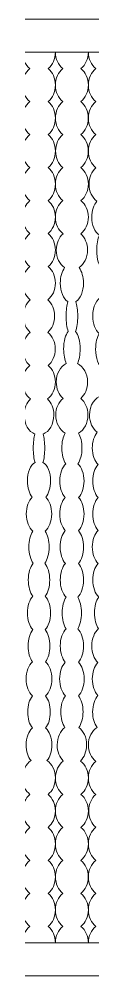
# Model space of a CAD drawing. Header units: inches. Extents: x 0 to 300, y 0 to 290.
# Drawn here: x 37.6 to 56.4, y 0 to 290 of the extents above; entities that cross this region are included whole.
import ezdxf

# ---------------------------------------------------------------- set-up
doc = ezdxf.new("R2010")
doc.units = ezdxf.units.IN
doc.header["$MEASUREMENT"] = 0
doc.layers.add('Layer 1', color=7, linetype='Continuous')

# ---------------------------------------------------------------- blocks, each defined once
blk = doc.blocks.new('block 3')
at = {"layer": 'Layer 1', "lineweight": 0}
blk.add_lwpolyline([(0, 290), (300, 290), (300, 0), (0, 0), (0, 290)], dxfattribs=at)
for points in [[(27.23517036437988, 275), (25.88792037963867, 273.9250793457031), (25, 272.0869693756104), (25, 270), (25, 267.9130306243896), (25.88792037963867, 266.0749206542969), (27.23517036437988, 265), (25.88792037963867, 263.9250793457031), (25, 262.0869693756104), (25, 260), (25, 257.913028717041), (25.88792037963867, 256.0749206542969), (27.23517036437988, 255), (25.88792037963867, 253.9250793457031), (25, 252.086971282959), (25, 250), (25, 247.913028717041), (25.88792037963867, 246.0749206542969), (27.23517036437988, 245), (25.88792037963867, 243.9250793457031), (25, 242.086971282959), (25, 240), (25, 237.913028717041), (25.88792037963867, 236.0749206542969), (27.23517036437988, 235), (25.88792037963867, 233.9250793457031), (25, 232.086971282959), (25, 230), (25, 227.913028717041), (25.88792037963867, 226.0749206542969), (27.23517036437988, 225), (25.88792037963867, 223.9250793457031), (25, 222.0869674682617), (25, 220), (25, 217.9130325317383), (25.88792037963867, 216.0749206542969), (27.23517036437988, 215), (25.88792037963867, 213.9250793457031), (25, 212.0869674682617), (25, 210), (25, 207.9130325317383), (25.88792037963867, 206.0749206542969), (27.23517036437988, 205), (25.88792037963867, 203.9250793457031), (25, 202.0869674682617), (25, 200), (25, 197.9130325317383), (25.88792037963867, 196.0749206542969), (27.23517036437988, 195), (25.88792037963867, 193.9250793457031), (25, 192.0869674682617), (25, 190), (25, 187.9130325317383), (25.88792037963867, 186.0749206542969), (27.23517036437988, 185), (25.88792037963867, 183.9250793457031), (25, 182.0869674682617), (25, 180), (25, 177.8253936767578), (25.96406936645508, 175.9209823608398), (27.40729904174805, 174.86865234375), (26.29115867614746, 173.7790145874023), (25.56469917297363, 172.0042724609375), (25.56469917297363, 170), (25.56469917297363, 167.029296875), (27.16062927246094, 164.5628509521484), (29.25590896606445, 164.0840682983398), (29.08737945556641, 163.0130386352539), (28.98429870605469, 161.5776214599609), (28.98429870605469, 160), (28.98429870605469, 158.3944549560547), (29.09104919433594, 156.9361877441406), (29.26491928100586, 155.8594055175781), (27.74051856994629, 155.2665405273438), (26.59998893737793, 152.8683166503906), (26.59998893737793, 150), (26.59998893737793, 147.9745330810547), (27.16870880126953, 146.1834869384766), (28.03972816467285, 145.0970153808594), (26.98695755004883, 144.0379180908203), (26.28626823425293, 142.1511688232422), (26.28626823425293, 140), (26.28626823425293, 137.8522338867188), (26.9847583770752, 135.9680328369141), (28.03474807739258, 134.9080047607422), (27.15742874145508, 133.8220520019531), (26.58430862426758, 132.0285797119141), (26.58430862426758, 130), (26.58430862426758, 127.9507904052734), (27.16912841796875, 126.1415252685547), (28.06158828735352, 125.0590972900391), (27.06006813049316, 123.9932708740234), (26.39606857299805, 122.125732421875), (26.39606857299805, 120), (26.39606857299805, 117.9630126953125), (27.00577926635742, 116.1631317138672), (27.93792915344238, 115.0785522460938), (26.85126876831055, 114.0160980224609), (26.12939834594727, 112.1387176513672), (26.12939834594727, 110), (26.12939834594727, 107.8417358398438), (26.8645191192627, 105.9496307373047), (27.96779823303223, 104.8925323486328), (27.07352828979492, 103.8050537109375), (26.49018859863281, 102.0189819335938), (26.49018859863281, 100), (26.49018859863281, 97.9066162109375), (27.11731910705566, 96.06361389160156), (28.06792831420898, 94.99009704589844), (27.135498046875, 93.91380310058594), (26.52155876159668, 92.08058166503906), (26.52155876159668, 90), (26.52155876159668, 87.54324340820312), (27.37757873535156, 85.43135070800781), (28.60318946838379, 84.50335693359375), (28.16358947753906, 83.40385437011719), (27.88625907897949, 81.79386901855469), (27.88625907897949, 80), (27.88625907897949, 78.19590759277344), (28.1667594909668, 76.57778930664062), (28.61071968078613, 75.47789001464844), (27.42555999755859, 74.54042053222656), (26.59997940063477, 72.44033813476562), (26.59997940063477, 70), (26.59997940063477, 68.15260314941406), (27.07309913635254, 66.50021362304688), (27.81719017028809, 65.39956665039062), (26.14949989318848, 64.42695617675781), (24.99998092651367, 62.37457275390625), (24.99998092651367, 60), (24.99998092651367, 57.91302490234375), (25.88790130615234, 56.07492065429688), (27.23515129089355, 55), (25.88790130615234, 53.92507934570312), (24.99998092651367, 52.08697509765625), (24.99998092651367, 50), (24.99998092651367, 47.91302490234375), (25.88790130615234, 46.07492065429688), (27.23515129089355, 45), (25.88790130615234, 43.92507934570312), (24.99998092651367, 42.08697509765625), (24.99998092651367, 40), (24.99998092651367, 37.91302490234375), (25.88790130615234, 36.07492065429688), (27.23515129089355, 35), (25.88790130615234, 33.92507934570312), (24.99998092651367, 32.08697509765625), (24.99998092651367, 30), (24.99998092651367, 27.91302490234375), (25.88790130615234, 26.07492065429688), (27.23515129089355, 25), (25.88790130615234, 23.92507934570312), (24.99998092651367, 22.08697509765625), (24.99998092651367, 20), (24.99998092651367, 17.91302490234375), (25.88790130615234, 16.07492065429688), (27.23515129089355, 15), (25.88790130615234, 13.92507934570312), (24.99998092651367, 12.08697509765625), (24.99998092651367, 10), (24.99998092651367, 10), (34.99998092651367, 10), (34.99998092651367, 10), (34.99998092651367, 12.08697509765625), (34.112060546875, 13.92507934570312), (32.76481246948242, 15), (34.112060546875, 16.07492065429688), (34.99998092651367, 17.91302490234375), (34.99998092651367, 20), (34.99998092651367, 22.08697509765625), (34.112060546875, 23.92507934570312), (32.76481246948242, 25), (34.112060546875, 26.07492065429688), (34.99998092651367, 27.91302490234375), (34.99998092651367, 30), (34.99998092651367, 32.08697509765625), (34.112060546875, 33.92507934570312), (32.76481246948242, 35), (34.112060546875, 36.07492065429688), (34.99998092651367, 37.91302490234375), (34.99998092651367, 40), (34.99998092651367, 42.08697509765625), (34.112060546875, 43.92507934570312), (32.76481246948242, 45), (34.112060546875, 46.07492065429688), (34.99998092651367, 47.91302490234375), (34.99998092651367, 50), (34.99998092651367, 52.08697509765625), (34.112060546875, 53.92507934570312), (32.76481246948242, 55), (34.112060546875, 56.07492065429688), (34.99998092651367, 57.91302490234375), (34.99998092651367, 60), (34.99998092651367, 62.37457275390625), (33.85046005249023, 64.42697143554688), (32.18276977539062, 65.39956665039062), (32.92686080932617, 66.50019836425781), (33.39997863769531, 68.15260314941406), (33.39997863769531, 70), (33.39997863769531, 72.44035339355469), (32.57440948486328, 74.54042053222656), (31.38923835754395, 75.47789001464844), (31.83319854736328, 76.57778930664062), (32.11369705200195, 78.19590759277344), (32.11369705200195, 80), (32.11369705200195, 81.79385375976562), (31.83636665344238, 83.40385437011719), (31.39676666259766, 84.50335693359375), (32.62238693237305, 85.43135070800781), (33.47839736938477, 87.54324340820312), (33.47839736938477, 90), (33.47839736938477, 92.08058166503906), (32.86445617675781, 93.91380310058594), (31.93202781677246, 94.99009704589844), (32.88263702392578, 96.06361389160156), (33.50976943969727, 97.90660095214844), (33.50976943969727, 100), (33.50976943969727, 102.0189819335938), (32.92642974853516, 103.8050537109375), (32.03215789794922, 104.8925323486328), (33.13543701171875, 105.9496307373047), (33.87055969238281, 107.8417358398438), (33.87055969238281, 110), (33.87055969238281, 112.1387329101562), (33.14868927001953, 114.0160827636719), (32.06203079223633, 115.0785522460938), (32.99419021606445, 116.1631164550781), (33.60388946533203, 117.9630279541016), (33.60388946533203, 120), (33.60388946533203, 122.125732421875), (32.93989944458008, 123.9932556152344), (31.93836975097656, 125.0590972900391), (32.83082962036133, 126.1415100097656), (33.4156494140625, 127.9507904052734), (33.4156494140625, 130), (33.4156494140625, 132.0285949707031), (32.8425407409668, 133.8220520019531), (31.9652099609375, 134.9080047607422), (33.01520156860352, 135.9680328369141), (33.71369171142578, 137.8522186279297), (33.71369171142578, 140), (33.71369171142578, 142.1511688232422), (33.01299285888672, 144.0379333496094), (31.96023178100586, 145.0970153808594), (32.83124160766602, 146.1834869384766), (33.39997100830078, 147.9745330810547), (33.39997100830078, 150), (33.39997100830078, 152.8683166503906), (32.25944137573242, 155.2665405273438), (30.73504066467285, 155.8594055175781), (30.90890121459961, 156.9361877441406), (31.01566123962402, 158.3944396972656), (31.01566123962402, 160), (31.01566123962402, 161.57763671875), (30.9125919342041, 163.0130386352539), (30.74405097961426, 164.0840682983398), (32.83934020996094, 164.562858581543), (34.43526077270508, 167.0293121337891), (34.43526077270508, 170), (34.43526077270508, 172.0042724609375), (33.70880889892578, 173.7790069580078), (32.59265899658203, 174.86865234375), (34.0359001159668, 175.9209823608398), (34.99995803833008, 177.8253936767578), (34.99995803833008, 180), (34.99995803833008, 182.0869674682617), (34.11203765869141, 183.9250793457031), (32.76478958129883, 185), (34.11203765869141, 186.0749206542969), (34.99995803833008, 187.9130325317383), (34.99995803833008, 190), (34.99995803833008, 192.0869674682617), (34.11203765869141, 193.9250793457031), (32.76478958129883, 195), (34.11203765869141, 196.0749206542969), (34.99995803833008, 197.9130325317383), (34.99995803833008, 200), (34.99995803833008, 202.0869674682617), (34.11203765869141, 203.9250793457031), (32.76478958129883, 205), (34.11203765869141, 206.0749206542969), (34.99995803833008, 207.9130325317383), (34.99995803833008, 210), (34.99995803833008, 212.0869674682617), (34.11203765869141, 213.9250793457031), (32.76478958129883, 215), (34.11203765869141, 216.0749206542969), (34.99995803833008, 217.9130325317383), (34.99995803833008, 220), (34.99995803833008, 222.0869674682617), (34.11203765869141, 223.9250793457031), (32.76478958129883, 225), (34.11203765869141, 226.0749206542969), (34.99995803833008, 227.913028717041), (34.99995803833008, 230), (34.99995803833008, 232.086971282959), (34.11203765869141, 233.9250793457031), (32.76478958129883, 235), (34.11203765869141, 236.0749206542969), (34.99995803833008, 237.913028717041), (34.99995803833008, 240), (34.99995803833008, 242.086971282959), (34.11203765869141, 243.9250793457031), (32.76478958129883, 245), (34.11203765869141, 246.0749206542969), (34.99995803833008, 247.913028717041), (34.99995803833008, 250), (34.99995803833008, 252.086971282959), (34.11203765869141, 253.9250793457031), (32.76478958129883, 255), (34.11203765869141, 256.0749206542969), (34.99995803833008, 257.913028717041), (34.99995803833008, 260), (34.99995803833008, 262.0869693756104), (34.11203765869141, 263.9250793457031), (32.76478958129883, 265), (34.11203765869141, 266.0749206542969), (34.99995803833008, 267.9130306243896), (34.99995803833008, 270), (34.99995803833008, 272.0869693756104), (34.11203765869141, 273.9250793457031), (32.76478958129883, 275), (34.11203765869141, 276.0749197006226), (34.99995803833008, 277.9130296707153), (34.99995803833008, 280), (34.99995803833008, 277.9130296707153), (35.88787841796875, 276.0749197006226), (37.23512649536133, 275), (35.88787841796875, 273.9250793457031), (34.99995803833008, 272.0869693756104), (34.99995803833008, 270), (34.99995803833008, 267.9130306243896), (35.88787841796875, 266.0749206542969), (37.23512649536133, 265), (35.88787841796875, 263.9250793457031), (34.99995803833008, 262.0869693756104), (34.99995803833008, 260), (34.99995803833008, 257.913028717041), (35.88787841796875, 256.0749206542969), (37.23512649536133, 255), (35.88787841796875, 253.9250793457031), (34.99995803833008, 252.086971282959), (34.99995803833008, 250), (34.99995803833008, 247.913028717041), (35.88787841796875, 246.0749206542969), (37.23512649536133, 245), (35.88787841796875, 243.9250793457031), (34.99995803833008, 242.086971282959), (34.99995803833008, 240), (34.99995803833008, 237.9107818603516), (35.88979721069336, 236.0709686279297), (37.23947906494141, 234.9965286254883), (35.89888763427734, 233.9211273193359), (35.01564788818359, 232.0847282409668), (35.01564788818359, 230), (35.01564788818359, 227.9152717590332), (35.89888763427734, 226.0788688659668), (37.23947906494141, 225.0034713745117), (35.88980102539062, 223.9290390014648), (34.99995803833008, 222.0892181396484), (34.99995803833008, 220), (34.99995803833008, 217.9130325317383), (35.88787841796875, 216.0749206542969), (37.23512649536133, 215), (35.88787841796875, 213.9250793457031), (34.99995803833008, 212.0869674682617), (34.99995803833008, 210), (34.99995803833008, 207.873420715332), (35.92190933227539, 206.005241394043), (37.31232833862305, 204.9396286010742), (36.07641983032227, 203.8570556640625), (35.26662826538086, 202.0484085083008), (35.26662826538086, 200), (35.26662826538086, 197.9450302124023), (36.08161926269531, 196.1313400268555), (37.32423782348633, 195.0499801635742), (35.95437622070312, 193.9826431274414), (35.04701614379883, 192.1196823120117), (35.04701614379883, 190), (35.04701614379883, 187.9197616577148), (35.92091751098633, 186.0867919921875), (37.24824523925781, 185.0104293823242), (35.89364624023438, 183.9369888305664), (34.99995422363281, 182.0937423706055), (34.99995422363281, 180), (34.99995422363281, 177.8358383178711), (35.95477294921875, 175.9392929077148), (37.38648223876953, 174.8838806152344), (36.24555206298828, 173.7955932617188), (35.50192260742188, 172.0136337280273), (35.50192260742188, 170), (35.50192260742188, 167.2612991333008), (36.87750244140625, 164.9511566162109), (38.7573127746582, 164.2319030761719), (38.44193267822266, 163.14697265625), (38.24702453613281, 161.6513977050781), (38.24702453613281, 160), (38.24702453613281, 158.2829742431641), (38.45774459838867, 156.7343902587891), (38.79548645019531, 155.6407165527344), (37.4415283203125, 154.8031311035156), (36.4744758605957, 152.5937652587891), (36.4744758605957, 150), (36.4744758605957, 147.9752655029297), (37.06376647949219, 146.1847534179688), (37.96638488769531, 145.0981750488281), (36.8729362487793, 144.039306640625), (36.14506530761719, 142.1519622802734), (36.14506530761719, 140), (36.14506530761719, 137.7482757568359), (36.94198608398438, 135.7862548828125), (38.12079620361328, 134.7599487304688), (37.38678741455078, 133.6630859375), (36.9136962890625, 131.9389495849609), (36.9136962890625, 130), (36.9136962890625, 127.9513092041016), (37.44184494018555, 126.1424407958984), (38.24788665771484, 125.0599365234375), (37.34186553955078, 123.9942474365234), (36.74114608764648, 122.1262969970703), (36.74114608764648, 120), (36.74114608764648, 117.9649505615234), (37.29142761230469, 116.1665344238281), (38.13297653198242, 115.0816345214844), (37.14601516723633, 114.0197296142578), (36.49016571044922, 112.1407928466797), (36.49016571044922, 110), (36.49016571044922, 107.8731842041016), (37.13747406005859, 106.0048370361328), (38.11367416381836, 104.9392852783203), (37.24654388427734, 103.8566741943359), (36.67840576171875, 102.0481872558594), (36.67840576171875, 100), (36.67840576171875, 98.02264404296875), (37.20793533325195, 96.26869201660156), (38.02480697631836, 95.17561340332031), (36.87185668945312, 94.13299560546875), (36.09801864624023, 92.20545959472656), (36.09801864624023, 90), (36.09801864624023, 87.81890869140625), (36.8548583984375, 85.90963745117188), (37.98672866821289, 84.85928344726562), (37.12741851806641, 83.76885986328125), (36.56860733032227, 81.99855041503906), (36.56860733032227, 80), (36.56860733032227, 78.00932312011719), (37.12302780151367, 76.24508666992188), (37.97659683227539, 75.15362548828125), (36.82323837280273, 74.10604858398438), (36.05096817016602, 72.19004821777344), (36.05096817016602, 70), (36.05096817016602, 68.06927490234375), (36.65117645263672, 66.35154724121094), (37.58356857299805, 65.25404357910156), (36.04309844970703, 64.23164367675781), (34.9999885559082, 62.26199340820312), (34.9999885559082, 60), (34.9999885559082, 57.90852355957031), (35.89175033569336, 56.06700134277344), (37.24387741088867, 54.99305725097656), (35.90991592407227, 53.91717529296875), (35.03135681152344, 52.08248901367188), (35.03135681152344, 50), (35.03135681152344, 47.91752624511719), (35.90991592407227, 46.08282470703125), (37.24387741088867, 45.00694274902344), (35.89174652099609, 43.93299865722656), (34.9999885559082, 42.09147644042969), (34.9999885559082, 40), (34.9999885559082, 37.91302490234375), (35.88790893554688, 36.07492065429688), (37.23515701293945, 35), (35.88790893554688, 33.92507934570312), (34.9999885559082, 32.08697509765625), (34.9999885559082, 30), (34.9999885559082, 27.91302490234375), (35.88790893554688, 26.07492065429688), (37.23515701293945, 25), (35.88790893554688, 23.92507934570312), (34.9999885559082, 22.08697509765625), (34.9999885559082, 20), (34.9999885559082, 17.91302490234375), (35.88790893554688, 16.07492065429688), (37.23515701293945, 15), (35.88790893554688, 13.92507934570312), (34.9999885559082, 12.08697509765625), (34.9999885559082, 10), (34.9999885559082, 10), (44.9999885559082, 10), (44.9999885559082, 10), (44.9999885559082, 12.08697509765625), (44.11206817626953, 13.92507934570312), (42.76482009887695, 15), (44.11206817626953, 16.07492065429688), (44.9999885559082, 17.91302490234375), (44.9999885559082, 20), (44.9999885559082, 22.08697509765625), (44.11206817626953, 23.92507934570312), (42.76482009887695, 25), (44.11206817626953, 26.07492065429688), (44.9999885559082, 27.91302490234375), (44.9999885559082, 30), (44.9999885559082, 32.08697509765625), (44.11206817626953, 33.92507934570312), (42.76482009887695, 35), (44.11206817626953, 36.07492065429688), (44.9999885559082, 37.91302490234375), (44.9999885559082, 40), (44.9999885559082, 42.09147644042969), (44.10822677612305, 43.93299865722656), (42.75609970092773, 45.00694274902344), (44.09006118774414, 46.08282470703125), (44.96862030029297, 47.91751098632812), (44.96862030029297, 50), (44.96862030029297, 52.08247375488281), (44.09006118774414, 53.91717529296875), (42.75609970092773, 54.99305725097656), (44.10823059082031, 56.06700134277344), (44.9999885559082, 57.90852355957031), (44.9999885559082, 60), (44.9999885559082, 62.26199340820312), (43.95687866210938, 64.23164367675781), (42.41640853881836, 65.25404357910156), (43.34879684448242, 66.35154724121094), (43.94900894165039, 68.06927490234375), (43.94900894165039, 70), (43.94900894165039, 72.19004821777344), (43.17672729492188, 74.10604858398438), (42.02338027954102, 75.15362548828125), (42.87694931030273, 76.24508666992188), (43.43136978149414, 78.00932312011719), (43.43136978149414, 80), (43.43136978149414, 81.99853515625), (42.87255859375, 83.76884460449219), (42.01324844360352, 84.85928344726562), (43.14511871337891, 85.90963745117188), (43.90195846557617, 87.81892395019531), (43.90195846557617, 90), (43.90195846557617, 92.20545959472656), (43.12810897827148, 94.13299560546875), (41.97517013549805, 95.17561340332031), (42.79204177856445, 96.26869201660156), (43.32157135009766, 98.02264404296875), (43.32157135009766, 100), (43.32157135009766, 102.0481872558594), (42.75343322753906, 103.8566741943359), (41.88630294799805, 104.9392852783203), (42.86250305175781, 106.0048522949219), (43.50981140136719, 107.8731994628906), (43.50981140136719, 110), (43.50981140136719, 112.1407928466797), (42.85396194458008, 114.0197143554688), (41.86700057983398, 115.0816345214844), (42.70854949951172, 116.1665344238281), (43.25883102416992, 117.9649505615234), (43.25883102416992, 120), (43.25883102416992, 122.1262817382812), (42.65811157226562, 123.9942321777344), (41.75209045410156, 125.0599365234375), (42.55813217163086, 126.1424560546875), (43.08628082275391, 127.9513244628906), (43.08628082275391, 130), (43.08628082275391, 131.9389495849609), (42.61318969726562, 133.6630859375), (41.87918090820312, 134.7599487304688), (43.05797958374023, 135.7862548828125), (43.85491180419922, 137.7482757568359), (43.85491180419922, 140), (43.85491180419922, 142.1519622802734), (43.12704086303711, 144.039306640625), (42.03359222412109, 145.0981750488281), (42.93621063232422, 146.1847534179688), (43.5255012512207, 147.9752502441406), (43.5255012512207, 150), (43.5255012512207, 152.5937652587891), (42.55844116210938, 154.8031158447266), (41.20449066162109, 155.6407165527344), (41.54224014282227, 156.7344055175781), (41.75295257568359, 158.2829742431641), (41.75295257568359, 160), (41.75295257568359, 161.6513977050781), (41.55804443359375, 163.14697265625), (41.2426643371582, 164.2319030761719), (43.12247467041016, 164.9511642456055), (44.49805450439453, 167.2613067626953), (44.49805450439453, 170), (44.49805450439453, 172.0136413574219), (43.75441360473633, 173.7956008911133), (42.61349487304688, 174.8838806152344), (44.04519653320312, 175.9392929077148), (45.00002288818359, 177.8358306884766), (45.00002288818359, 180), (45.00002288818359, 182.0937423706055), (44.1063346862793, 183.9369888305664), (42.75173187255859, 185.0104293823242), (44.07906341552734, 186.0867919921875), (44.95296096801758, 187.9197616577148), (44.95296096801758, 190), (44.95296096801758, 192.1196823120117), (44.04561233520508, 193.9826278686523), (42.67573928833008, 195.0499801635742), (43.91835784912109, 196.13134765625), (44.73334884643555, 197.9450302124023), (44.73334884643555, 200), (44.73334884643555, 202.0484008789062), (43.92355728149414, 203.857063293457), (42.68764877319336, 204.9396286010742), (44.07806777954102, 206.0052490234375), (45.00001907348633, 207.873420715332), (45.00001907348633, 210), (45.00001907348633, 212.0869674682617), (44.11209869384766, 213.9250793457031), (42.76485061645508, 215), (44.11209869384766, 216.0749206542969), (45.00001907348633, 217.9130325317383), (45.00001907348633, 220), (45.00001907348633, 222.0892181396484), (44.11017990112305, 223.9290313720703), (42.760498046875, 225.0034713745117), (44.10108947753906, 226.0788726806641), (44.98432922363281, 227.9152717590332), (44.98432922363281, 230), (44.98432922363281, 232.0847282409668), (44.10108947753906, 233.9211311340332), (42.760498046875, 234.9965286254883), (44.11017608642578, 236.0709571838379), (45.00001907348633, 237.9107780456543), (45.00001907348633, 240), (45.00001907348633, 242.086971282959), (44.11209869384766, 243.9250793457031), (42.76485061645508, 245), (44.11209869384766, 246.0749206542969), (45.00001907348633, 247.913028717041), (45.00001907348633, 250), (45.00001907348633, 252.086971282959), (44.11209869384766, 253.9250793457031), (42.76485061645508, 255), (44.11209869384766, 256.0749206542969), (45.00001907348633, 257.913028717041), (45.00001907348633, 260), (45.00001907348633, 262.0869693756104), (44.11209869384766, 263.9250793457031), (42.76485061645508, 265), (44.11209869384766, 266.0749206542969), (45.00001907348633, 267.9130306243896), (45.00001907348633, 270), (45.00001907348633, 272.0869693756104), (44.11209869384766, 273.9250793457031), (42.76485061645508, 275), (44.11209869384766, 276.0749197006226), (45.00001907348633, 277.9130296707153), (45.00001907348633, 280), (45.00001907348633, 280), (25.00001907348633, 280), (25.00001907348633, 280), (25.00001907348633, 277.9130296707153), (25.887939453125, 276.0749197006226), (27.23518943786621, 275), (27.23518943786621, 275), (27.23517036437988, 275), (27.23517036437988, 275)], [(47.23516845703125, 275), (45.88791656494141, 273.9250793457031), (45, 272.0869693756104), (45, 270), (45, 267.9107799530029), (45.88983917236328, 266.0709705352783), (47.23952102661133, 264.9965305328369), (45.89892959594727, 263.9211311340332), (45.01568984985352, 262.0847301483154), (45.01568984985352, 260), (45.01568984985352, 257.9107818603516), (45.90274047851562, 256.0709609985352), (47.24819946289062, 254.9965209960938), (45.91183090209961, 253.9211120605469), (45.03137969970703, 252.0847206115723), (45.03137969970703, 250), (45.03137969970703, 247.9175186157227), (45.90993881225586, 246.082820892334), (47.24390029907227, 245.0069389343262), (45.89176940917969, 243.9329986572266), (45.0000114440918, 242.0914688110352), (45.0000114440918, 240), (45.0000114440918, 237.913028717041), (45.88793182373047, 236.0749206542969), (47.23517990112305, 235), (45.88793182373047, 233.9250793457031), (45.0000114440918, 232.086971282959), (45.0000114440918, 230), (45.0000114440918, 227.8758392333984), (45.91986083984375, 226.0094909667969), (47.30764007568359, 224.9432601928711), (46.06528091430664, 223.8611068725586), (45.25099182128906, 222.0506896972656), (45.25099182128906, 220), (45.25099182128906, 217.6911773681641), (46.28317260742188, 215.6869506835938), (47.79634094238281, 214.6837005615234), (46.99050140380859, 213.584098815918), (46.47452163696289, 211.8945999145508), (46.47452163696289, 210), (46.47452163696289, 207.4120101928711), (47.43728256225586, 205.2067184448242), (48.78650283813477, 204.3648986816406), (48.4447135925293, 203.2708969116211), (48.23138427734375, 201.7199554443359), (48.23138427734375, 200), (48.23138427734375, 198.1331481933594), (48.48270416259766, 196.4654388427734), (48.87682342529297, 195.3649978637695), (48.05684280395508, 194.37890625), (47.49412536621094, 192.3468017578125), (47.49412536621094, 190), (47.49412536621094, 188.2637634277344), (47.8021240234375, 186.6997604370117), (48.2944450378418, 185.6041564941406), (46.50538635253906, 184.7402267456055), (45.23529434204102, 182.556884765625), (45.23529434204102, 180), (45.23529434204102, 177.9314727783203), (46.06655502319336, 176.107421875), (47.33136367797852, 175.0286712646484), (45.99384307861328, 173.9579544067383), (45.10980224609375, 172.1056518554688), (45.10980224609375, 170), (45.10980224609375, 167.5668563842773), (46.29021072387695, 165.4720001220703), (47.98673248291016, 164.5304489135742), (47.33896255493164, 163.4303970336914), (46.92941284179688, 161.8086547851562), (46.92941284179688, 160), (46.92941284179688, 158.0357971191406), (47.41243362426758, 156.2920227050781), (48.15904235839844, 155.197509765625), (47.05826187133789, 154.1601257324219), (46.31764221191406, 152.2209930419922), (46.31764221191406, 150), (46.31764221191406, 147.9160614013672), (46.96967315673828, 146.0802612304688), (47.9594612121582, 145.0046844482422), (46.96059036254883, 143.930419921875), (46.30195999145508, 142.0900115966797), (46.30195999145508, 140), (46.30195999145508, 137.8849945068359), (46.9764404296875, 136.0255737304688), (47.99544906616211, 134.9570922851562), (47.0582389831543, 133.8765716552734), (46.44313812255859, 132.0594635009766), (46.44313812255859, 130), (46.44313812255859, 127.9098663330078), (47.07669830322266, 126.0693664550781), (48.03752899169922, 124.9951171875), (47.08578872680664, 123.9195098876953), (46.45882034301758, 122.0838012695312), (46.45882034301758, 120), (46.45882034301758, 117.7770233154297), (47.17232131958008, 115.8363952636719), (48.23246002197266, 114.7997131347656), (47.51739883422852, 113.7050170898438), (47.05490112304688, 111.9625549316406), (47.05490112304688, 110), (47.05490112304688, 108.0374603271484), (47.51740264892578, 106.2949829101562), (48.23246002197266, 105.2002868652344), (47.17232131958008, 104.1635894775391), (46.45882034301758, 102.2229766845703), (46.45882034301758, 100), (46.45882034301758, 97.94949340820312), (47.06589126586914, 96.13925170898438), (47.99211883544922, 95.05705261230469), (46.95682907104492, 93.99087524414062), (46.27058792114258, 92.12437438964844), (46.27058792114258, 90), (46.27058792114258, 87.84571838378906), (46.97628784179688, 85.95660400390625), (48.03605651855469, 84.89839172363281), (47.16711807250977, 83.81147766113281), (46.59999847412109, 82.02261352539062), (46.59999847412109, 80), (46.59999847412109, 78.091064453125), (47.10516738891602, 76.39035034179688), (47.89245986938477, 75.29144287109375), (46.48831176757812, 74.28018188476562), (45.53334045410156, 72.28990173339844), (45.53334045410156, 70), (45.53334045410156, 67.99104309082031), (46.26836013793945, 66.21269226074219), (47.39686965942383, 65.12370300292969), (45.95943069458008, 64.06980895996094), (45.0000114440918, 62.16935729980469), (45.0000114440918, 60), (45.0000114440918, 57.91302490234375), (45.88793182373047, 56.07492065429688), (47.23517990112305, 55), (45.88793182373047, 53.92507934570312), (45.0000114440918, 52.08697509765625), (45.0000114440918, 50), (45.0000114440918, 47.91302490234375), (45.88793182373047, 46.07492065429688), (47.23517990112305, 45), (45.88793182373047, 43.92507934570312), (45.0000114440918, 42.08697509765625), (45.0000114440918, 40), (45.0000114440918, 37.91078186035156), (45.88985061645508, 36.07096862792969), (47.23953247070312, 34.99653625488281), (45.89894104003906, 33.921142578125), (45.01570129394531, 32.08474731445312), (45.01570129394531, 30), (45.01570129394531, 27.915283203125), (45.89894104003906, 26.078857421875), (47.23953247070312, 25.00347900390625), (45.88985443115234, 23.92904663085938), (45.0000114440918, 22.0892333984375), (45.0000114440918, 20), (45.0000114440918, 17.91302490234375), (45.88793182373047, 16.07492065429688), (47.23517990112305, 15), (45.88793182373047, 13.92507934570312), (45.0000114440918, 12.08697509765625), (45.0000114440918, 10), (45.0000114440918, 10), (55.0000114440918, 10), (55.0000114440918, 10), (55.0000114440918, 12.08697509765625), (54.11209106445312, 13.92507934570312), (52.76484298706055, 15), (54.11209106445312, 16.07492065429688), (55.0000114440918, 17.91302490234375), (55.0000114440918, 20), (55.0000114440918, 22.0892333984375), (54.11017227172852, 23.92901611328125), (52.76049041748047, 25.00347900390625), (54.10108184814453, 26.07888793945312), (54.98432159423828, 27.915283203125), (54.98432159423828, 30), (54.98432159423828, 32.084716796875), (54.10108184814453, 33.921142578125), (52.76049041748047, 34.99653625488281), (54.11016845703125, 36.07096862792969), (55.0000114440918, 37.91078186035156), (55.0000114440918, 40), (55.0000114440918, 42.08697509765625), (54.11209106445312, 43.92507934570312), (52.76484298706055, 45), (54.11209106445312, 46.07492065429688), (55.0000114440918, 47.91302490234375), (55.0000114440918, 50), (55.0000114440918, 52.08697509765625), (54.11209106445312, 53.92507934570312), (52.76484298706055, 55), (54.11209106445312, 56.07492065429688), (55.0000114440918, 57.91302490234375), (55.0000114440918, 60), (55.0000114440918, 62.16935729980469), (54.04059219360352, 64.06982421875), (52.60315322875977, 65.12370300292969), (53.73166275024414, 66.21267700195312), (54.46668243408203, 67.99102783203125), (54.46668243408203, 70), (54.46668243408203, 72.28990173339844), (53.51171112060547, 74.28019714355469), (52.10756301879883, 75.29144287109375), (52.89485168457031, 76.39035034179688), (53.4000244140625, 78.091064453125), (53.4000244140625, 80), (53.4000244140625, 82.02261352539062), (52.83290481567383, 83.81146240234375), (51.96396636962891, 84.89839172363281), (53.02373504638672, 85.95661926269531), (53.72943496704102, 87.84571838378906), (53.72943496704102, 90), (53.72943496704102, 92.12437438964844), (53.04319381713867, 93.99089050292969), (52.00790405273438, 95.05705261230469), (52.93413543701172, 96.13923645019531), (53.54120254516602, 97.94950866699219), (53.54120254516602, 100), (53.54120254516602, 102.2229766845703), (52.82770156860352, 104.1636047363281), (51.76756286621094, 105.2002868652344), (52.48262405395508, 106.2949829101562), (52.94512176513672, 108.0374450683594), (52.94512176513672, 110), (52.94512176513672, 111.9625396728516), (52.48262023925781, 113.7050170898438), (51.76756286621094, 114.7997131347656), (52.82770156860352, 115.8364105224609), (53.54120254516602, 117.7770233154297), (53.54120254516602, 120), (53.54120254516602, 122.0838165283203), (52.91424179077148, 123.9195251464844), (51.96249389648438, 124.9951171875), (52.92332458496094, 126.0693511962891), (53.556884765625, 127.9098663330078), (53.556884765625, 130), (53.556884765625, 132.0594635009766), (52.9417839050293, 133.8765869140625), (52.00457382202148, 134.9570922851562), (53.02358245849609, 136.0255889892578), (53.69806289672852, 137.8849945068359), (53.69806289672852, 140), (53.69806289672852, 142.0900115966797), (53.03943252563477, 143.9304351806641), (52.04056167602539, 145.0046844482422), (53.03034210205078, 146.0802612304688), (53.68238067626953, 147.9160614013672), (53.68238067626953, 150), (53.68238067626953, 152.2209930419922), (52.9417610168457, 154.1601409912109), (51.84098052978516, 155.197509765625), (52.58758926391602, 156.2920227050781), (53.07061004638672, 158.0357971191406), (53.07061004638672, 160), (53.07061004638672, 161.8086547851562), (52.66106033325195, 163.4303970336914), (52.01329040527344, 164.5304489135742), (53.70981216430664, 165.4720001220703), (54.89022064208984, 167.5668716430664), (54.89022064208984, 170), (54.89022064208984, 172.1056365966797), (54.00619125366211, 173.9579467773438), (52.66865921020508, 175.0286712646484), (53.93346786499023, 176.107421875), (54.76472854614258, 177.9314727783203), (54.76472854614258, 180), (54.76472854614258, 182.5568923950195), (53.4946403503418, 184.7402267456055), (51.7055778503418, 185.6041564941406), (52.19789886474609, 186.6997528076172), (52.50589752197266, 188.2637481689453), (52.50589752197266, 190), (52.50589752197266, 192.3468017578125), (51.94318771362305, 194.37890625), (51.12319946289062, 195.3649978637695), (51.51731872558594, 196.4654388427734), (51.76863861083984, 198.1331481933594), (51.76863861083984, 200), (51.76863861083984, 201.719970703125), (51.5553092956543, 203.2708969116211), (51.21352005004883, 204.3648986816406), (52.56275177001953, 205.2067108154297), (53.5255012512207, 207.4120101928711), (53.5255012512207, 210), (53.5255012512207, 211.8945999145508), (53.0095329284668, 213.584098815918), (52.20368194580078, 214.6837005615234), (53.71684265136719, 215.6869583129883), (54.74903106689453, 217.6911926269531), (54.74903106689453, 220), (54.74903106689453, 222.0506973266602), (53.93474197387695, 223.8611068725586), (52.6923828125, 224.9432601928711), (54.08016204833984, 226.0094909667969), (55.0000114440918, 227.8758392333984), (55.0000114440918, 230), (55.0000114440918, 232.086971282959), (54.11209106445312, 233.9250793457031), (52.76484298706055, 235), (54.11209106445312, 236.0749206542969), (55.0000114440918, 237.913028717041), (55.0000114440918, 240), (55.0000114440918, 242.0914688110352), (54.10824966430664, 243.9329986572266), (52.75612258911133, 245.0069389343262), (54.09008407592773, 246.0828170776367), (54.96864318847656, 247.9175071716309), (54.96864318847656, 250), (54.96864318847656, 252.0847206115723), (54.08819198608398, 253.9211196899414), (52.75182342529297, 254.9965209960938), (54.09728240966797, 256.0709495544434), (54.98433303833008, 257.9107704162598), (54.98433303833008, 260), (54.98433303833008, 262.0847301483154), (54.10109329223633, 263.9211292266846), (52.76050186157227, 264.9965305328369), (54.11018371582031, 266.0709609985352), (55.00002288818359, 267.9107799530029), (55.00002288818359, 270), (55.00002288818359, 272.0869693756104), (54.11210250854492, 273.9250793457031), (52.76485443115234, 275), (54.11210632324219, 276.0749197006226), (55.00002288818359, 277.9130296707153), (55.00002288818359, 280), (55.00002288818359, 277.9130296707153), (55.88794326782227, 276.0749197006226), (57.23519134521484, 275), (55.887939453125, 273.9250793457031), (55.00002288818359, 272.0869693756104), (55.00002288818359, 270), (55.00002288818359, 267.9130306243896), (55.88794326782227, 266.0749206542969), (57.23519134521484, 265), (55.887939453125, 263.9250793457031), (55.00002288818359, 262.0869693756104), (55.00002288818359, 260), (55.00002288818359, 257.913028717041), (55.88794326782227, 256.0749206542969), (57.23519134521484, 255), (55.887939453125, 253.9250793457031), (55.00002288818359, 252.086971282959), (55.00002288818359, 250), (55.00002288818359, 247.8806381225586), (55.91572189331055, 246.0179214477539), (57.29825210571289, 244.9505004882812), (56.04297256469727, 243.8691902160645), (55.21963119506836, 242.0552787780762), (55.21963119506836, 240), (55.21963119506836, 237.7779083251953), (56.18204116821289, 235.8379402160645), (57.61223220825195, 234.8009490966797), (56.64518356323242, 233.7063293457031), (56.01963043212891, 231.9632873535156), (56.01963043212891, 230), (56.01963043212891, 227.5550498962402), (56.98978042602539, 225.45166015625), (58.38146209716797, 224.5168228149414), (57.86645126342773, 223.4170227050781), (57.54120254516602, 221.8012008666992), (57.54120254516602, 220), (57.54120254516602, 217.2936477661133), (58.27549362182617, 215.0057907104492), (59.28444290161133, 214.2580490112305), (59.09910202026367, 213.1710662841797), (58.98433303833008, 211.6647109985352), (58.98433303833008, 210), (58.98433303833008, 208.4038619995117), (59.08984375, 206.9532928466797), (59.26190185546875, 205.8783798217773), (57.59064102172852, 205.3194274902344), (56.33335113525391, 202.8999786376953), (56.33335113525391, 200), (56.33335113525391, 197.705078125), (57.12071990966797, 195.7110824584961), (58.27753067016602, 194.7019119262695), (57.63775253295898, 193.6027984619141), (57.22745895385742, 191.9050903320312), (57.22745895385742, 190), (57.22745895385742, 187.2364883422852), (58.09078979492188, 184.9093475341797), (59.26561737060547, 184.2127532958984), (59.08197784423828, 183.1294097900391), (58.96863555908203, 181.641716003418), (58.96863555908203, 180), (58.96863555908203, 178.4249496459961), (59.07295608520508, 176.9916534423828), (59.24359512329102, 175.9211807250977), (57.03250503540039, 175.455451965332), (55.3451042175293, 172.9817199707031), (55.3451042175293, 170), (55.3451042175293, 167.7614212036133), (56.29620361328125, 165.8091812133789), (57.70596313476562, 164.7780227661133), (56.79556274414062, 163.6820831298828), (56.20784378051758, 161.9496307373047), (56.20784378051758, 160), (56.20784378051758, 157.8857116699219), (56.89902496337891, 156.0268402099609), (57.94337463378906, 154.9581756591797), (56.9808235168457, 153.8777923583984), (56.34902572631836, 152.0601501464844), (56.34902572631836, 150), (56.34902572631836, 147.9099426269531), (56.99929428100586, 146.0695037841797), (57.98549652099609, 144.9952545166016), (57.00839614868164, 143.919677734375), (56.36471557617188, 142.0839080810547), (56.36471557617188, 140), (56.36471557617188, 137.9428558349609), (56.99196624755859, 136.1275177001953), (57.94801712036133, 135.0465545654297), (56.90107727050781, 133.9786529541016), (56.20784759521484, 132.1174163818359), (56.20784759521484, 130), (56.20784759521484, 127.8857116699219), (56.89902877807617, 126.0268402099609), (57.94337844848633, 124.9581756591797), (56.98082733154297, 123.8777923583984), (56.34902954101562, 122.0601501464844), (56.34902954101562, 120), (56.34902954101562, 117.7968902587891), (57.07155990600586, 115.8711090087891), (58.14844131469727, 114.8277130126953), (57.38039016723633, 113.7348785400391), (56.88236236572266, 111.9793701171875), (56.88236236572266, 110), (56.88236236572266, 108.0671234130859), (57.35726165771484, 106.3477325439453), (58.09476089477539, 105.2503967285156), (56.88529205322266, 104.2269592285156), (56.06666946411133, 102.2593231201172), (56.06666946411133, 100), (56.06666946411133, 97.88671875), (56.78289031982422, 96.02861022949219), (57.86526107788086, 94.959716796875), (56.86469268798828, 93.8795166015625), (56.20783996582031, 92.06112670898438), (56.20783996582031, 90), (56.20783996582031, 87.89497375488281), (56.89297103881836, 86.04315185546875), (57.92964935302734, 84.9722900390625), (56.9474983215332, 83.89366149902344), (56.30195999145508, 82.06915283203125), (56.30195999145508, 80), (56.30195999145508, 78.10749816894531), (56.84199142456055, 76.41964721679688), (57.6856689453125, 75.3199462890625), (56.08937072753906, 74.31790161132812), (55, 72.31161499023438), (55, 70), (55, 67.91302490234375), (55.88792037963867, 66.07492065429688), (57.23516845703125, 65), (55.88791656494141, 63.92507934570312), (55, 62.08697509765625), (55, 60), (55, 57.894775390625), (55.90351867675781, 56.04278564453125), (57.2706184387207, 54.97196960449219), (55.97622680664062, 53.89329528808594), (55.12548828125, 52.06893920898438), (55.12548828125, 50), (55.12548828125, 47.93106079101562), (55.97623825073242, 46.10670471191406), (57.2706184387207, 45.02803039550781), (55.90351867675781, 43.95721435546875), (55, 42.105224609375), (55, 40), (55, 37.91302490234375), (55.88792037963867, 36.07492065429688), (57.23516845703125, 35), (55.88791656494141, 33.92507934570312), (55, 32.08697509765625), (55, 30), (55, 27.91302490234375), (55.88792037963867, 26.07492065429688), (57.23516845703125, 25), (55.88791656494141, 23.92507934570312), (55, 22.08697509765625), (55, 20), (55, 17.91302490234375), (55.88792037963867, 16.07492065429688), (57.23516845703125, 15), (55.88791656494141, 13.92507934570312), (55, 12.08697509765625), (55, 10), (55, 10), (65, 10), (65, 10), (65, 12.08697509765625), (64.1120834350586, 13.92507934570312), (62.76483154296875, 15), (64.1120834350586, 16.07492065429688), (65, 17.91302490234375), (65, 20), (65, 22.08697509765625), (64.1120834350586, 23.92507934570312), (62.76483154296875, 25), (64.1120834350586, 26.07492065429688), (65, 27.91302490234375), (65, 30), (65, 32.08697509765625), (64.1120834350586, 33.92507934570312), (62.76483154296875, 35), (64.1120834350586, 36.07492065429688), (65, 37.91302490234375), (65, 40), (65, 42.105224609375), (64.09648132324219, 43.95721435546875), (62.7293815612793, 45.02803039550781), (64.02377319335938, 46.10670471191406), (64.87451171875, 47.93106079101562), (64.87451171875, 50), (64.87451171875, 52.06893920898438), (64.02375793457031, 53.89329528808594), (62.7293815612793, 54.97196960449219), (64.09648132324219, 56.04278564453125), (65, 57.894775390625), (65, 60), (65, 62.08697509765625), (64.1120834350586, 63.92507934570312), (62.76483154296875, 65), (64.1120834350586, 66.07492065429688), (65, 67.91302490234375), (65, 70), (65, 72.31161499023438), (63.91062927246094, 74.31791687011719), (62.3143310546875, 75.3199462890625), (63.15801239013672, 76.41963195800781), (63.69804000854492, 78.10748291015625), (63.69804000854492, 80), (63.69804000854492, 82.06913757324219), (63.0525016784668, 83.89366149902344), (62.07035064697266, 84.9722900390625), (63.10702896118164, 86.04315185546875), (63.79216003417969, 87.89498901367188), (63.79216003417969, 90), (63.79216003417969, 92.06112670898438), (63.13531112670898, 93.8795166015625), (62.13473892211914, 94.959716796875), (63.21710968017578, 96.02861022949219), (63.93333053588867, 97.88673400878906), (63.93333053588867, 100), (63.93333053588867, 102.2593078613281), (63.11471176147461, 104.2269439697266), (61.90523910522461, 105.2503967285156), (62.64273834228516, 106.3477325439453), (63.11763763427734, 108.067138671875), (63.11763763427734, 110), (63.11763763427734, 111.9793701171875), (62.61960601806641, 113.7348785400391), (61.85155868530273, 114.8277130126953), (62.92844009399414, 115.8711090087891), (63.65097045898438, 117.7968902587891), (63.65097045898438, 120), (63.65097045898438, 122.0601501464844), (63.01916885375977, 123.8777923583984), (62.05662155151367, 124.9581756591797), (63.10097122192383, 126.0268402099609), (63.79215240478516, 127.8857116699219), (63.79215240478516, 130), (63.79215240478516, 132.1174163818359), (63.09893417358398, 133.9786529541016), (62.05198287963867, 135.0465545654297), (63.00803375244141, 136.1275177001953), (63.63528442382812, 137.9428558349609), (63.63528442382812, 140), (63.63528442382812, 142.0838928222656), (62.99160385131836, 143.919677734375), (62.01450347900391, 144.9952545166016), (63.00069427490234, 146.0695037841797), (63.65097427368164, 147.9099578857422), (63.65097427368164, 150), (63.65097427368164, 152.0601501464844), (63.01917266845703, 153.8777923583984), (62.05662536621094, 154.9581756591797), (63.10097503662109, 156.0268402099609), (63.79215621948242, 157.8857116699219), (63.79215621948242, 160), (63.79215621948242, 161.9496307373047), (63.20444488525391, 163.6820831298828), (62.29403686523438, 164.7780227661133), (63.70379638671875, 165.8091812133789), (64.65489959716797, 167.7614212036133), (64.65489959716797, 170), (64.65489959716797, 172.9817276000977), (62.96749877929688, 175.455451965332), (60.75640869140625, 175.9211807250977), (60.92704772949219, 176.9916381835938), (61.03136825561523, 178.4249496459961), (61.03136825561523, 180), (61.03136825561523, 181.6417007446289), (60.91802978515625, 183.1294021606445), (60.7343864440918, 184.2127532958984), (61.90921783447266, 184.9093551635742), (62.77254486083984, 187.2364959716797), (62.77254486083984, 190), (62.77254486083984, 191.9050903320312), (62.36226654052734, 193.6028137207031), (61.72247314453125, 194.7019119262695), (62.8792839050293, 195.7110824584961), (63.66665267944336, 197.7050704956055), (63.66665267944336, 200), (63.66665267944336, 202.8999786376953), (62.40936279296875, 205.3194427490234), (60.73810195922852, 205.8783798217773), (60.91016006469727, 206.9532928466797), (61.01567077636719, 208.4038619995117), (61.01567077636719, 210), (61.01567077636719, 211.6647109985352), (60.90090942382812, 213.1710662841797), (60.71556091308594, 214.2580490112305), (61.72451019287109, 215.0057907104492), (62.45880126953125, 217.2936477661133), (62.45880126953125, 220), (62.45880126953125, 221.8012008666992), (62.13355255126953, 223.4170227050781), (61.6185417175293, 224.5168228149414), (63.01022338867188, 225.4516754150391), (63.98037338256836, 227.5550537109375), (63.98037338256836, 230.0000038146973), (63.98037338256836, 231.9632835388184), (63.35482406616211, 233.7063331604004), (62.38777160644531, 234.800952911377), (63.81796264648438, 235.8379516601562), (64.7803726196289, 237.7779121398926), (64.7803726196289, 240.0000038146973), (64.7803726196289, 242.0552825927734), (63.95703125, 243.8692054748535), (62.70175170898438, 244.9505043029785), (64.08428192138672, 246.0179252624512), (64.99998474121094, 247.8806343078613), (64.99998474121094, 250.0000038146973), (64.99998474121094, 252.0869750976562), (64.11206817626953, 253.9250831604004), (62.76481628417969, 255.0000038146973), (64.11206817626953, 256.0749244689941), (64.99998474121094, 257.9130325317383), (64.99998474121094, 260.0000038146973), (64.99998474121094, 262.0869731903076), (64.11206817626953, 263.9250831604004), (62.76481628417969, 265.0000038146973), (64.11206817626953, 266.0749244689941), (64.99998474121094, 267.9130344390869), (64.99998474121094, 270.0000038146973), (64.99998474121094, 272.0869731903076), (64.11206817626953, 273.9250831604004), (62.76481628417969, 275.0000038146973), (64.11206817626953, 276.0749235153198), (64.99998474121094, 277.9130334854126), (64.99998474121094, 280.0000038146973), (64.99998474121094, 280.0000038146973), (44.99998474121094, 280.0000038146973), (44.99998474121094, 280.0000038146973), (44.99998474121094, 277.9130334854126), (45.88790512084961, 276.0749235153198), (47.23515319824219, 275.0000038146973), (47.23515319824219, 275.0000038146973), (47.23516845703125, 275), (47.23516845703125, 275)]]:
    blk.add_open_spline(points, degree=3, knots=[0, 0, 0, 0, 1, 1, 1, 2, 2, 2, 3, 3, 3, 4, 4, 4, 5, 5, 5, 6, 6, 6, 7, 7, 7, 8, 8, 8, 9, 9, 9, 10, 10, 10, 11, 11, 11, 12, 12, 12, 13, 13, 13, 14, 14, 14, 15, 15, 15, 16, 16, 16, 17, 17, 17, 18, 18, 18, 19, 19, 19, 20, 20, 20, 21, 21, 21, 22, 22, 22, 23, 23, 23, 24, 24, 24, 25, 25, 25, 26, 26, 26, 27, 27, 27, 28, 28, 28, 29, 29, 29, 30, 30, 30, 31, 31, 31, 32, 32, 32, 33, 33, 33, 34, 34, 34, 35, 35, 35, 36, 36, 36, 37, 37, 37, 38, 38, 38, 39, 39, 39, 40, 40, 40, 41, 41, 41, 42, 42, 42, 43, 43, 43, 44, 44, 44, 45, 45, 45, 46, 46, 46, 47, 47, 47, 48, 48, 48, 49, 49, 49, 50, 50, 50, 51, 51, 51, 52, 52, 52, 53, 53, 53, 54, 54, 54, 55, 55, 55, 56, 56, 56, 57, 57, 57, 58, 58, 58, 59, 59, 59, 60, 60, 60, 61, 61, 61, 62, 62, 62, 63, 63, 63, 64, 64, 64, 65, 65, 65, 66, 66, 66, 67, 67, 67, 68, 68, 68, 69, 69, 69, 70, 70, 70, 71, 71, 71, 72, 72, 72, 73, 73, 73, 74, 74, 74, 75, 75, 75, 76, 76, 76, 77, 77, 77, 78, 78, 78, 79, 79, 79, 80, 80, 80, 81, 81, 81, 82, 82, 82, 83, 83, 83, 84, 84, 84, 85, 85, 85, 86, 86, 86, 87, 87, 87, 88, 88, 88, 89, 89, 89, 90, 90, 90, 91, 91, 91, 92, 92, 92, 93, 93, 93, 94, 94, 94, 95, 95, 95, 96, 96, 96, 97, 97, 97, 98, 98, 98, 99, 99, 99, 100, 100, 100, 101, 101, 101, 102, 102, 102, 103, 103, 103, 104, 104, 104, 105, 105, 105, 106, 106, 106, 107, 107, 107, 108, 108, 108, 109, 109, 109, 110, 110, 110, 111, 111, 111, 112, 112, 112, 113, 113, 113, 114, 114, 114, 115, 115, 115, 116, 116, 116, 117, 117, 117, 118, 118, 118, 119, 119, 119, 120, 120, 120, 121, 121, 121, 122, 122, 122, 123, 123, 123, 124, 124, 124, 125, 125, 125, 126, 126, 126, 127, 127, 127, 128, 128, 128, 129, 129, 129, 130, 130, 130, 131, 131, 131, 132, 132, 132, 133, 133, 133, 134, 134, 134, 135, 135, 135, 136, 136, 136, 137, 137, 137, 138, 138, 138, 139, 139, 139, 140, 140, 140, 141, 141, 141, 142, 142, 142, 143, 143, 143, 144, 144, 144, 145, 145, 145, 146, 146, 146, 147, 147, 147, 148, 148, 148, 149, 149, 149, 150, 150, 150, 151, 151, 151, 152, 152, 152, 153, 153, 153, 154, 154, 154, 155, 155, 155, 156, 156, 156, 157, 157, 157, 158, 158, 158, 159, 159, 159, 160, 160, 160, 161, 161, 161, 162, 162, 162, 163, 163, 163, 164, 164, 164, 165, 165, 165, 166, 166, 166, 167, 167, 167, 168, 168, 168, 169, 169, 169, 170, 170, 170, 171, 171, 171, 172, 172, 172, 173, 173, 173, 174, 174, 174, 175, 175, 175, 176, 176, 176, 177, 177, 177, 178, 178, 178, 179, 179, 179, 180, 180, 180, 181, 181, 181, 182, 182, 182, 183, 183, 183, 184, 184, 184, 185, 185, 185, 186, 186, 186, 187, 187, 187, 188, 188, 188, 189, 189, 189, 190, 190, 190, 191, 191, 191, 192, 192, 192, 193, 193, 193, 194, 194, 194, 195, 195, 195, 196, 196, 196, 197, 197, 197, 198, 198, 198, 199, 199, 199, 200, 200, 200, 201, 201, 201, 202, 202, 202, 203, 203, 203, 204, 204, 204, 205, 205, 205, 206, 206, 206, 207, 207, 207, 208, 208, 208, 209, 209, 209, 210, 210, 210, 211, 211, 211, 212, 212, 212, 213, 213, 213, 214, 214, 214, 215, 215, 215, 216, 216, 216, 217, 217, 217, 218, 218, 218, 219, 219, 219, 220, 220, 220, 220], dxfattribs=at)
blk = doc.blocks.new('block 2')
at = {"layer": 'Layer 1'}
blk.add_blockref('block 3', (0, 0), dxfattribs=at)

msp = doc.modelspace()

# ---------------------------------------------------------------- block references
at = {"layer": 'Layer 1'}
msp.add_blockref('block 2', (0, 0), dxfattribs=at)

doc.saveas('drawing.dxf')
